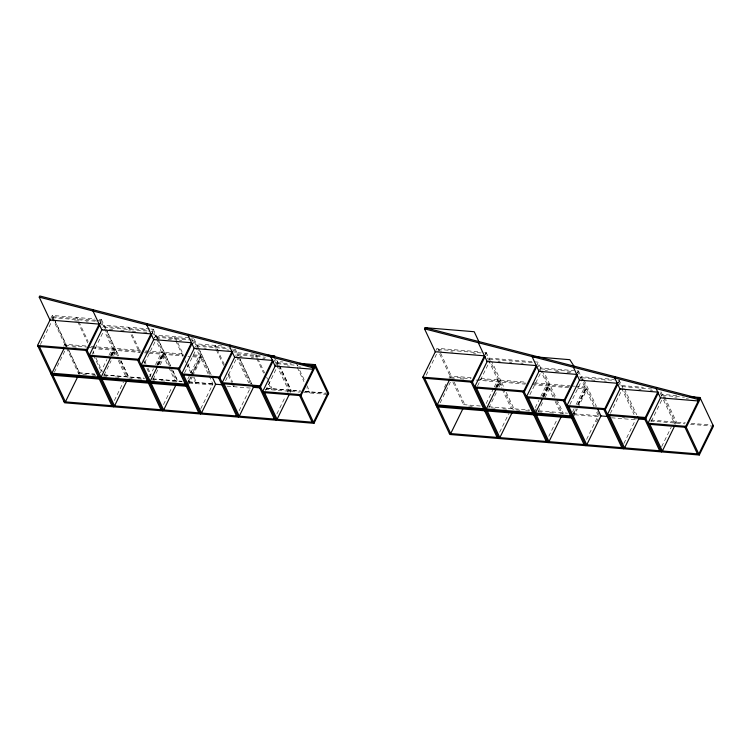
<?xml version="1.0" encoding="UTF-8"?>
<svg xmlns="http://www.w3.org/2000/svg" width="751" height="751" viewBox="0 0 751 751"><rect width="100%" height="100%" fill="white"/><g stroke="black" fill="none" stroke-linecap="round" stroke-linejoin="round"><path stroke-width="0.56" stroke-dasharray="3.75 2.82" d="M50.702 318.659L52.279 315.448L94.71 318.94M40.404 344.521L52.542 319.804M63.704 346.305L64.717 344.249L86.431 346.033M65.065 346.418L66.079 344.352L54.523 319.795M54.41 372.167L65.027 350.539M117.531 356.096L100.85 320.649L101.413 319.494L99.179 319.306M100.324 323.737L101.329 321.672L96.757 321.297M86.515 374.599L78.695 373.951L79.268 372.796L67.487 347.769M92.242 354.303L104.38 329.576M100.352 372.89L106.933 359.504M108.951 355.383L112.49 348.173L104.783 331.801M110.313 355.495L113.852 348.286M110.932 355.392L113.467 350.238L115.87 355.354M111.308 355.495L114.34 349.318M111.674 355.608L115.213 348.398L106.37 329.605M112.293 355.505L114.828 350.351M104.051 375.181L111.129 360.762M113.654 355.617L116.189 350.464L118.592 355.58M114.359 400.536L123.455 381.996M132.298 378.363L127.83 377.997L128.402 376.842L120.47 359.982M151.007 329.079L153.242 329.267L152.678 330.421L156.358 338.241M152.153 333.51L153.166 331.454L148.595 331.078M154.368 338.213L155.945 335.002L190.407 337.837M144.577 363.043L156.208 339.358M149.487 376.936L153.533 368.694M155.56 364.582L161.625 352.219L156.715 341.78M156.921 364.695L162.986 352.332M157.034 365.615L162.601 354.284L168.384 366.563M157.907 364.695L163.474 353.364M158.283 364.798L164.347 352.444L157.222 337.293M158.902 364.695L163.962 354.397M153.185 379.227L158.245 368.929M160.263 364.808L165.323 354.51L170.618 365.765M163.493 404.582L172.092 387.075M172.401 381.658L176.964 382.034L177.536 380.888L171.153 367.323M184.568 372.918L196.706 348.201M187.797 379.02L190.322 373.867M190.829 372.834L199.428 355.326L196.095 348.257M187.13 383.254L190.163 377.068M190.67 376.044L200.789 355.439L193.918 354.876M188.764 381.086L191.796 374.899M192.303 373.876L200.395 357.392L208.581 374.796M187.619 384.277L191.158 377.068M191.665 376.044L201.268 356.472L192.106 355.721M188.097 385.31L192.143 377.077M192.65 376.044L201.756 357.504L188.013 356.378M200.78 408.722L212.918 384.005L209.069 375.819M225.563 380.729L237.203 357.044M234.228 385.554L233.664 386.699L232.172 383.536M239.081 410.806L250.205 388.145M275.852 364.742L277.429 361.531L282.986 361.982M265.554 390.604L277.692 365.887M276.875 413.914L285.474 396.406M287.502 392.285L288.515 390.229L277.213 366.216M288.863 392.397L289.867 390.332M290.224 392.51L291.228 390.445L279.672 365.878M435.993 350.37L437.007 348.304L480.433 351.881M426.211 375.2L438.856 349.45L451.379 376.063L450.365 378.119M444.451 387.281L445.972 384.193M449.004 378.006L450.018 375.951L471.722 377.734M440.208 402.846L450.328 382.25M485.127 354.406L486.141 352.35L481.569 351.975M477.533 386.005L489.671 361.287M486.16 403.569L493.745 388.117M494.252 387.094L497.791 379.884L489.117 361.456M495.613 387.206L499.152 379.997M495.726 388.126L498.758 381.94L501.649 388.089M496.599 387.206L499.64 381.029M496.974 387.319L500.513 380.109L491.67 361.315M497.594 387.206L500.119 382.052M488.835 407.915L496.927 391.44M498.955 387.319L501.48 382.165L503.893 387.281M499.65 432.247L508.756 413.707M539.659 369.914L540.673 367.859L573.886 370.59M529.877 394.754L541.509 371.06M535.294 407.615L538.833 400.405M540.851 396.284L546.925 383.921L537.096 363.043L538.458 363.155M534.628 411.848L536.148 408.751M542.213 396.397L548.286 384.033M542.842 396.284L547.892 385.986L553.196 397.251M543.208 396.397L548.774 385.066M543.574 396.509L549.648 384.146L544.897 374.054M543.696 397.429L549.253 386.098M537.969 411.961L543.029 401.663M545.057 397.542L550.614 386.211L556.397 398.49M577.453 373.031L578.467 370.966L575.031 370.684M548.784 436.284L557.383 418.776M580.157 378.757L581.171 376.702L614.384 379.433M569.868 404.62L582.006 379.903M572.581 411.755L574.102 408.666M576.12 404.545L584.719 387.037L582.344 381.987M572.431 414.956L575.463 408.779M577.481 404.658L586.08 387.15L575.773 386.296M573.557 413.82L576.083 408.666M578.11 404.545L585.696 389.102L593.881 406.498M572.91 415.988L576.449 408.779M578.477 404.658L586.569 388.183L577.406 387.422M573.398 417.021L577.444 408.779M577.951 407.746L587.057 389.206L577.894 388.455M586.587 439.401L598.218 415.707L595.806 410.59M596.538 421.996L598.059 418.908M618.439 382.907L619.453 380.841L614.872 380.466M610.356 413.463L622.495 388.746M623.874 443.541L635.506 419.847M661.143 396.444L662.157 394.388L678.191 395.702M651.361 421.283L662.992 397.589M661.669 446.648L671.281 427.075M674.154 424.099L675.168 422.043M675.515 424.212L676.529 422.156L663.997 395.533M96.278 320.264L51.706 316.603L65.938 346.84M97.414 320.358L100.85 320.649M52.194 317.635L95.621 321.203M480.912 352.914L437.495 349.337L437.007 348.304M486.629 353.383L485.268 353.27L488.638 360.433M51.725 319.006L54.006 319.194M74.574 320.884L76.855 321.071M85.999 321.822L88.289 322.01M439.307 350.895L441.588 351.083M450.731 351.834L453.013 352.022M473.581 353.721L475.871 353.909M149.9 328.994L104.107 325.221L103.544 326.375L147.093 329.961M488.835 358.086L533.407 361.747M534.543 361.841L537.979 362.123L554.557 397.354M104.032 327.408L147.449 330.984M489.323 359.119L532.75 362.686M109.27 329.248L112.697 329.529M120.695 330.187L124.122 330.468M132.12 331.125L135.546 331.407M143.544 332.073L146.971 332.355M497.988 361.231L500.279 361.428M509.422 362.179L511.703 362.367M520.847 363.118L523.128 363.306M191.514 337.931L193.739 338.11M155.373 336.157L187.619 338.804M188.726 338.898L193.176 339.264L209.942 374.909M155.861 337.19L189.074 339.921M190.219 340.015L193.655 340.297M541.161 368.891L573.229 371.529M578.955 371.998L577.594 371.886L580.448 377.95M156.537 338.645L159.972 338.936M167.989 339.593L171.425 339.874M179.442 340.532L181.733 340.719M545.264 370.637L547.554 370.825M555.571 371.482L559.007 371.764M567.024 372.43L570.46 372.712M222.005 345.948L196.433 343.845L195.87 345L228.107 347.647M196.358 346.033L229.571 348.764M581.649 377.734L613.727 380.372M203.896 348.06L206.187 348.248M215.349 348.999L217.649 349.187M226.811 349.938L229.102 350.135M581.18 379.105L583.471 379.293M591.488 379.95L594.923 380.231M604.086 380.992L606.376 381.179M254.72 354.153L236.931 352.688L236.368 353.843L261.93 355.946M621.659 385.545L643.419 387.338M236.847 354.866L265.488 357.223M622.147 386.577L651.924 389.027M239.813 356.518L242.104 356.716M251.266 357.467L253.556 357.654M262.719 358.405L265.009 358.593M638.857 389.356L641.147 389.544M650.31 390.304L652.6 390.492M91.002 346.408L141.282 350.548M145.854 350.924L183.601 354.031M480.865 378.485L526.573 382.25M534.571 382.907L570.047 385.826M571.192 385.92L574.628 386.202M65.206 345.272L86.919 347.065M88.055 347.159L91.481 347.441M92.626 347.535L140.625 351.487M145.196 351.862L148.623 352.144M149.759 352.238L182.944 354.97M276.856 362.686L291.313 363.869M450.497 376.983L471.065 378.673M477.927 379.236L525.916 383.188M532.769 383.752L569.389 386.765M65.694 346.305L67.055 346.418M72.547 346.868L78.264 347.347M91.969 348.473L139.968 352.416M144.539 352.792L147.966 353.083M149.102 353.177L183.432 355.993M277.344 363.709L297.959 365.408M454.411 378.297L450.985 378.016L438.453 351.384M460.128 378.767L465.845 379.236M476.125 380.081L525.259 384.127M532.121 384.69L571.013 387.891M662.645 395.42L684.405 397.213M275.73 364.986L278.02 365.174M287.182 365.934L289.473 366.122M298.635 366.873L300.926 367.061M663.311 396.885L665.602 397.072M674.764 397.823L677.055 398.011M686.217 398.772L688.507 398.959M79.268 372.796L94.898 374.082M103.835 374.824L144.032 378.128M152.969 378.861L181.977 381.255M188.651 381.799L215.33 383.996M266.464 388.201L300.926 391.036M305.375 391.402L327.605 393.233M78.217 372.918L95.349 374.327M104.492 375.078L144.483 378.373M152.491 379.03L182.211 381.48M189.083 382.043L214.279 384.118M266.962 388.455L300.184 391.187M304.765 391.562L325.38 393.261M463.508 404.62L480.649 406.038M488.648 406.695L529.784 410.074M538.927 410.835L567.503 413.181M573.229 413.651L599.58 415.819M622.485 417.706L624.776 417.894M633.938 418.645L637.374 418.936M651.117 420.062L685.475 422.888M691.202 423.357L710.671 424.963M92.411 375.078L95.837 375.359M103.263 375.969L108.848 376.429M115.26 376.964L120.019 377.349M137.884 378.823L143.469 379.283M152.397 380.015L154.631 380.203M160.967 380.719L165.802 381.123M189.196 383.048L214.767 385.15M226.99 386.155L251.454 388.164M265.159 389.29L299.518 392.125M303.695 392.463L328.149 394.482M468.568 406.028L474.275 406.507M491.417 407.915L497.134 408.384M502.841 408.854L508.558 409.323M519.983 410.262L513.13 409.699L503.489 389.225M525.7 410.731L530.272 411.107M538.27 411.764L542.842 412.149M549.694 412.712L554.266 413.088M559.983 413.557L565.7 414.026M574.862 414.777L598.913 416.758M611.511 417.8L636.717 419.865M650.46 421.001L684.818 423.827M690.544 424.296L713.45 426.183M660.927 391.778L662.889 395.946M663.602 397.467L675.656 423.076M660.054 392.707L661.528 395.833M663.49 400.011L673.807 421.931M624.485 388.774L636.764 414.871M618.965 379.809L635.412 414.759M618.589 381.79L621.077 387.075M621.575 388.136L634.022 414.59M584.006 379.959L596.454 406.413M578.467 370.966L583.227 381.086M583.64 381.968L595.243 406.61M597.58 411.586L599.091 414.796M556.876 399.513L563.137 412.825M556.482 401.456L562.264 413.745M555.12 401.344L560.415 412.599M506.296 392.407L514.003 408.779M486.141 352.35L503.01 388.201M502.128 389.112L511.281 408.553M454.271 382.221L464.869 404.733M452.909 382.109L463.996 405.653M296.326 363.08L297.772 366.159M299.696 370.252L305 381.527M306.934 385.62L309.825 391.769L309.252 392.923L306.849 387.798M297.199 367.314L303.948 381.658M276.687 359.964L290.928 390.21L290.355 391.365L278.302 365.756M274.162 356.95L278.086 365.296M274.265 359.954L276.725 365.174M255.828 354.237L257.302 357.373M257.79 358.415L264.662 373.012M266.624 377.19L267.609 379.274M268.098 380.316L272.022 388.661L271.458 389.816L268.511 383.554M255.265 355.392L256.241 357.476M256.739 358.527L263.61 373.125M239.194 357.072L251.96 384.212M235.232 349.065L238.405 355.814M240.198 359.635L251.651 383.977M234.152 349.14L237.344 355.927M237.832 356.96L250.599 384.099M232.791 349.027L235.776 355.373M236.274 356.434L248.722 382.879M224.286 364.413L215.33 345.394L214.767 346.549L223.723 365.568M228.764 373.923L232.735 382.381M228.191 375.078L231.674 382.475M198.715 348.257L211.162 374.702M194.227 339.152L210.918 374.608M192.294 340.184L195.626 347.253M177.292 341.771L174.842 336.551L174.279 337.706L175.255 339.79M177.79 342.813L183.676 355.326M188.088 364.714L193.486 376.185M193.983 377.227L196.433 382.437L195.87 383.592L192.923 377.34M175.743 340.841L183.103 356.481M185.075 360.649L186.051 362.733M186.539 363.775L190.961 373.163M172.542 369.858L177.846 381.114M153.242 329.267L170.665 366.281M156.809 339.208L176.964 382.034M151.805 331.341L154.753 337.603M168.862 367.586L175.124 380.898M130.167 330.402L128.674 327.248L128.111 328.403L129.106 330.506M132.148 334.617L140.578 352.529M144.539 360.959L146.023 364.113M148.013 368.328L150.989 374.646M131.087 334.721L139.508 352.632M142.981 360.001L144.962 364.216M146.952 368.431L150.913 376.852M121.005 360.696L128.712 377.077M101.413 319.494L118.583 355.983M119.409 360.086L127.83 377.997M99.967 321.569L102.859 327.708M118.282 360.471L125.99 376.852M78.32 320.602L76.846 317.466L76.283 318.621L77.259 320.705M78.808 321.644L88.13 341.452M93.04 351.881L94.016 353.965M95.978 358.133L102.361 371.689M77.747 321.747L88.055 343.648M93.453 355.12L101.789 372.843M68.979 350.51L79.568 373.031M52.279 315.448L66.999 346.727M66.435 347.882L78.695 373.951"/><path stroke-width="1.13" d="M99.151 324.103L50.007 320.057L39.221 297.133L39.784 295.978L312.726 366.404L313.524 368.103M299.658 363.362L315.223 364.639L328.722 393.327L313.993 423.32L64.539 402.789L37.55 345.441L50.195 319.691M64.06 348.473L51.922 373.2L39.399 346.587M93.546 309.853L92.983 310.998L101.845 329.839L150.979 333.885M113.673 406.835L86.684 349.487L99.329 323.737M99.817 324.77L87.172 350.52L38.038 346.474M78.057 376.12L65.412 401.869L52.889 375.256M102.023 329.464L89.378 355.214L138.522 359.26L162.807 410.881M110.66 357.673L101.056 377.237L91.228 356.359M147.309 323.719L146.745 324.873L153.673 339.612L191.477 342.728M126.684 381.198L114.546 405.915L102.023 379.302M138.522 359.26L151.158 333.51M151.646 334.542L139.001 360.292L89.867 356.246M153.861 339.245L141.216 364.995L179.01 368.103L200.601 413.989M157.269 366.863L150.191 381.283L143.066 366.141M188.661 334.392L188.097 335.547L194.171 348.455L231.965 351.571M179.01 368.103L191.655 342.353M192.143 343.385L179.498 369.135L141.704 366.028M175.818 385.235L163.68 409.962L151.158 383.348M194.349 348.089L181.714 373.838L219.508 376.946L238.405 417.096M230.013 345.066L229.449 346.211L234.669 357.298L272.463 360.414M219.508 376.946L232.153 351.196M232.632 352.228L219.996 377.978L182.193 374.871M234.847 356.932L222.202 382.681L259.996 385.789L276.199 420.203M271.374 355.73L270.801 356.885L275.157 366.141L312.951 369.257L312.153 367.558L39.221 297.133M259.996 385.789L272.641 360.039M274.162 356.95L274.725 355.796L268.06 355.251M273.129 361.071L260.484 386.821L222.69 383.714M275.345 365.775L262.7 391.524L300.494 394.632L313.993 423.32M289.21 394.566L277.072 419.283L264.54 392.66M312.153 367.558L312.726 366.404M300.494 394.632L315.223 364.639M315.138 366.826L300.982 395.664L263.188 392.557M327.671 393.449L313.505 422.287L64.051 401.757M484.442 355.814L435.308 351.768L424.522 328.835L425.085 327.68L474.219 331.726L478.847 341.555L478.274 342.709L487.136 361.541L536.28 365.587M689.643 396.65L699.951 397.495L713.45 426.183L699.294 455.022L449.83 434.491L422.851 377.143L435.486 351.393M449.858 379.152L437.213 404.902L424.69 378.288M498.964 438.537L471.985 381.189L484.63 355.439M485.108 356.472L472.463 382.221L423.329 378.175M462.851 408.854L450.713 433.571L438.19 406.967M487.324 361.175L474.679 386.925L523.813 390.961L548.108 442.583M495.96 389.375L486.348 408.948L476.528 388.06M576.768 374.43L538.974 371.323L532.037 356.575L532.6 355.43M511.985 412.9L499.847 437.617L487.324 411.004M523.813 390.961L536.458 365.211M536.946 366.244L524.301 391.994L475.167 387.957M539.152 370.947L526.517 396.697L564.311 399.804L585.902 445.69M542.569 398.565L535.482 412.984L528.357 397.842M564.311 399.804L576.956 374.054M577.435 375.087L564.79 400.837L526.995 397.73M561.119 416.946L548.981 441.663L536.458 415.05M579.65 379.79L567.005 405.54L604.799 408.647L623.696 448.798M615.313 376.767L614.75 377.922L619.96 389.009L657.754 392.116M604.799 408.647L617.444 382.897M617.932 383.93L605.287 409.68L567.493 406.573M620.148 388.633L607.503 414.383L645.297 417.49L661.49 451.914M656.665 387.441L656.102 388.586L660.458 397.852L698.252 400.959L697.454 399.26L424.522 328.835M645.297 417.49L657.942 391.74M658.43 392.773L645.785 418.523L607.981 415.416M660.636 397.476L647.991 423.226L685.794 426.333L699.294 455.022M674.501 426.277L662.373 450.994L649.84 424.371M697.454 399.26L698.017 398.105L425.085 327.68M685.794 426.333L699.951 397.495M700.439 398.528L686.273 427.366L648.479 424.259M712.962 425.15L698.805 453.989L449.351 433.468M532.037 356.575L569.831 359.691L573.961 366.094L573.388 367.248L579.472 380.166L617.266 383.273M305.488 365.042L314.65 365.793L328.149 394.482M37.55 345.441L86.684 349.487M422.851 377.143L471.985 381.189M215.424 384.212L222.296 384.775M253.218 387.319L260.09 387.882M600.725 415.913L607.597 416.476M638.519 419.03L645.391 419.593M50.561 373.087L186.624 384.277M435.852 404.789L571.924 415.988M51.04 374.12L187.112 385.31M436.34 405.822L572.403 417.021M51.528 375.143L187.6 386.343M436.829 406.854L572.891 418.054M698.017 398.105L698.815 399.804M684.912 427.253L697.444 453.876M644.424 418.41L659.65 450.769M637.749 416.955L638.735 419.039L624.569 447.878L609.343 415.528M603.926 409.567L621.847 447.662M597.449 408.525L600.931 415.932L586.775 444.77L568.854 406.685M563.438 400.724L570.563 415.876M571.53 417.941L584.053 444.545M522.94 391.881L532.769 412.759M533.736 414.824L546.259 441.438M471.102 382.109L483.625 408.722M484.602 410.788L497.124 437.392M299.621 395.552L312.144 422.175M259.123 386.709L274.35 419.067M252.458 385.254L253.434 387.338L239.278 416.176L224.051 383.817M218.635 377.866L236.556 415.951M212.157 376.824L215.64 384.23L201.475 413.069L183.554 374.974M178.137 369.023L185.262 384.165M186.239 386.23L198.762 412.843M137.64 360.18L147.468 381.057M148.435 383.123L160.958 409.736M85.811 350.407L98.334 377.011M99.301 379.077L111.824 405.69"/></g></svg>
